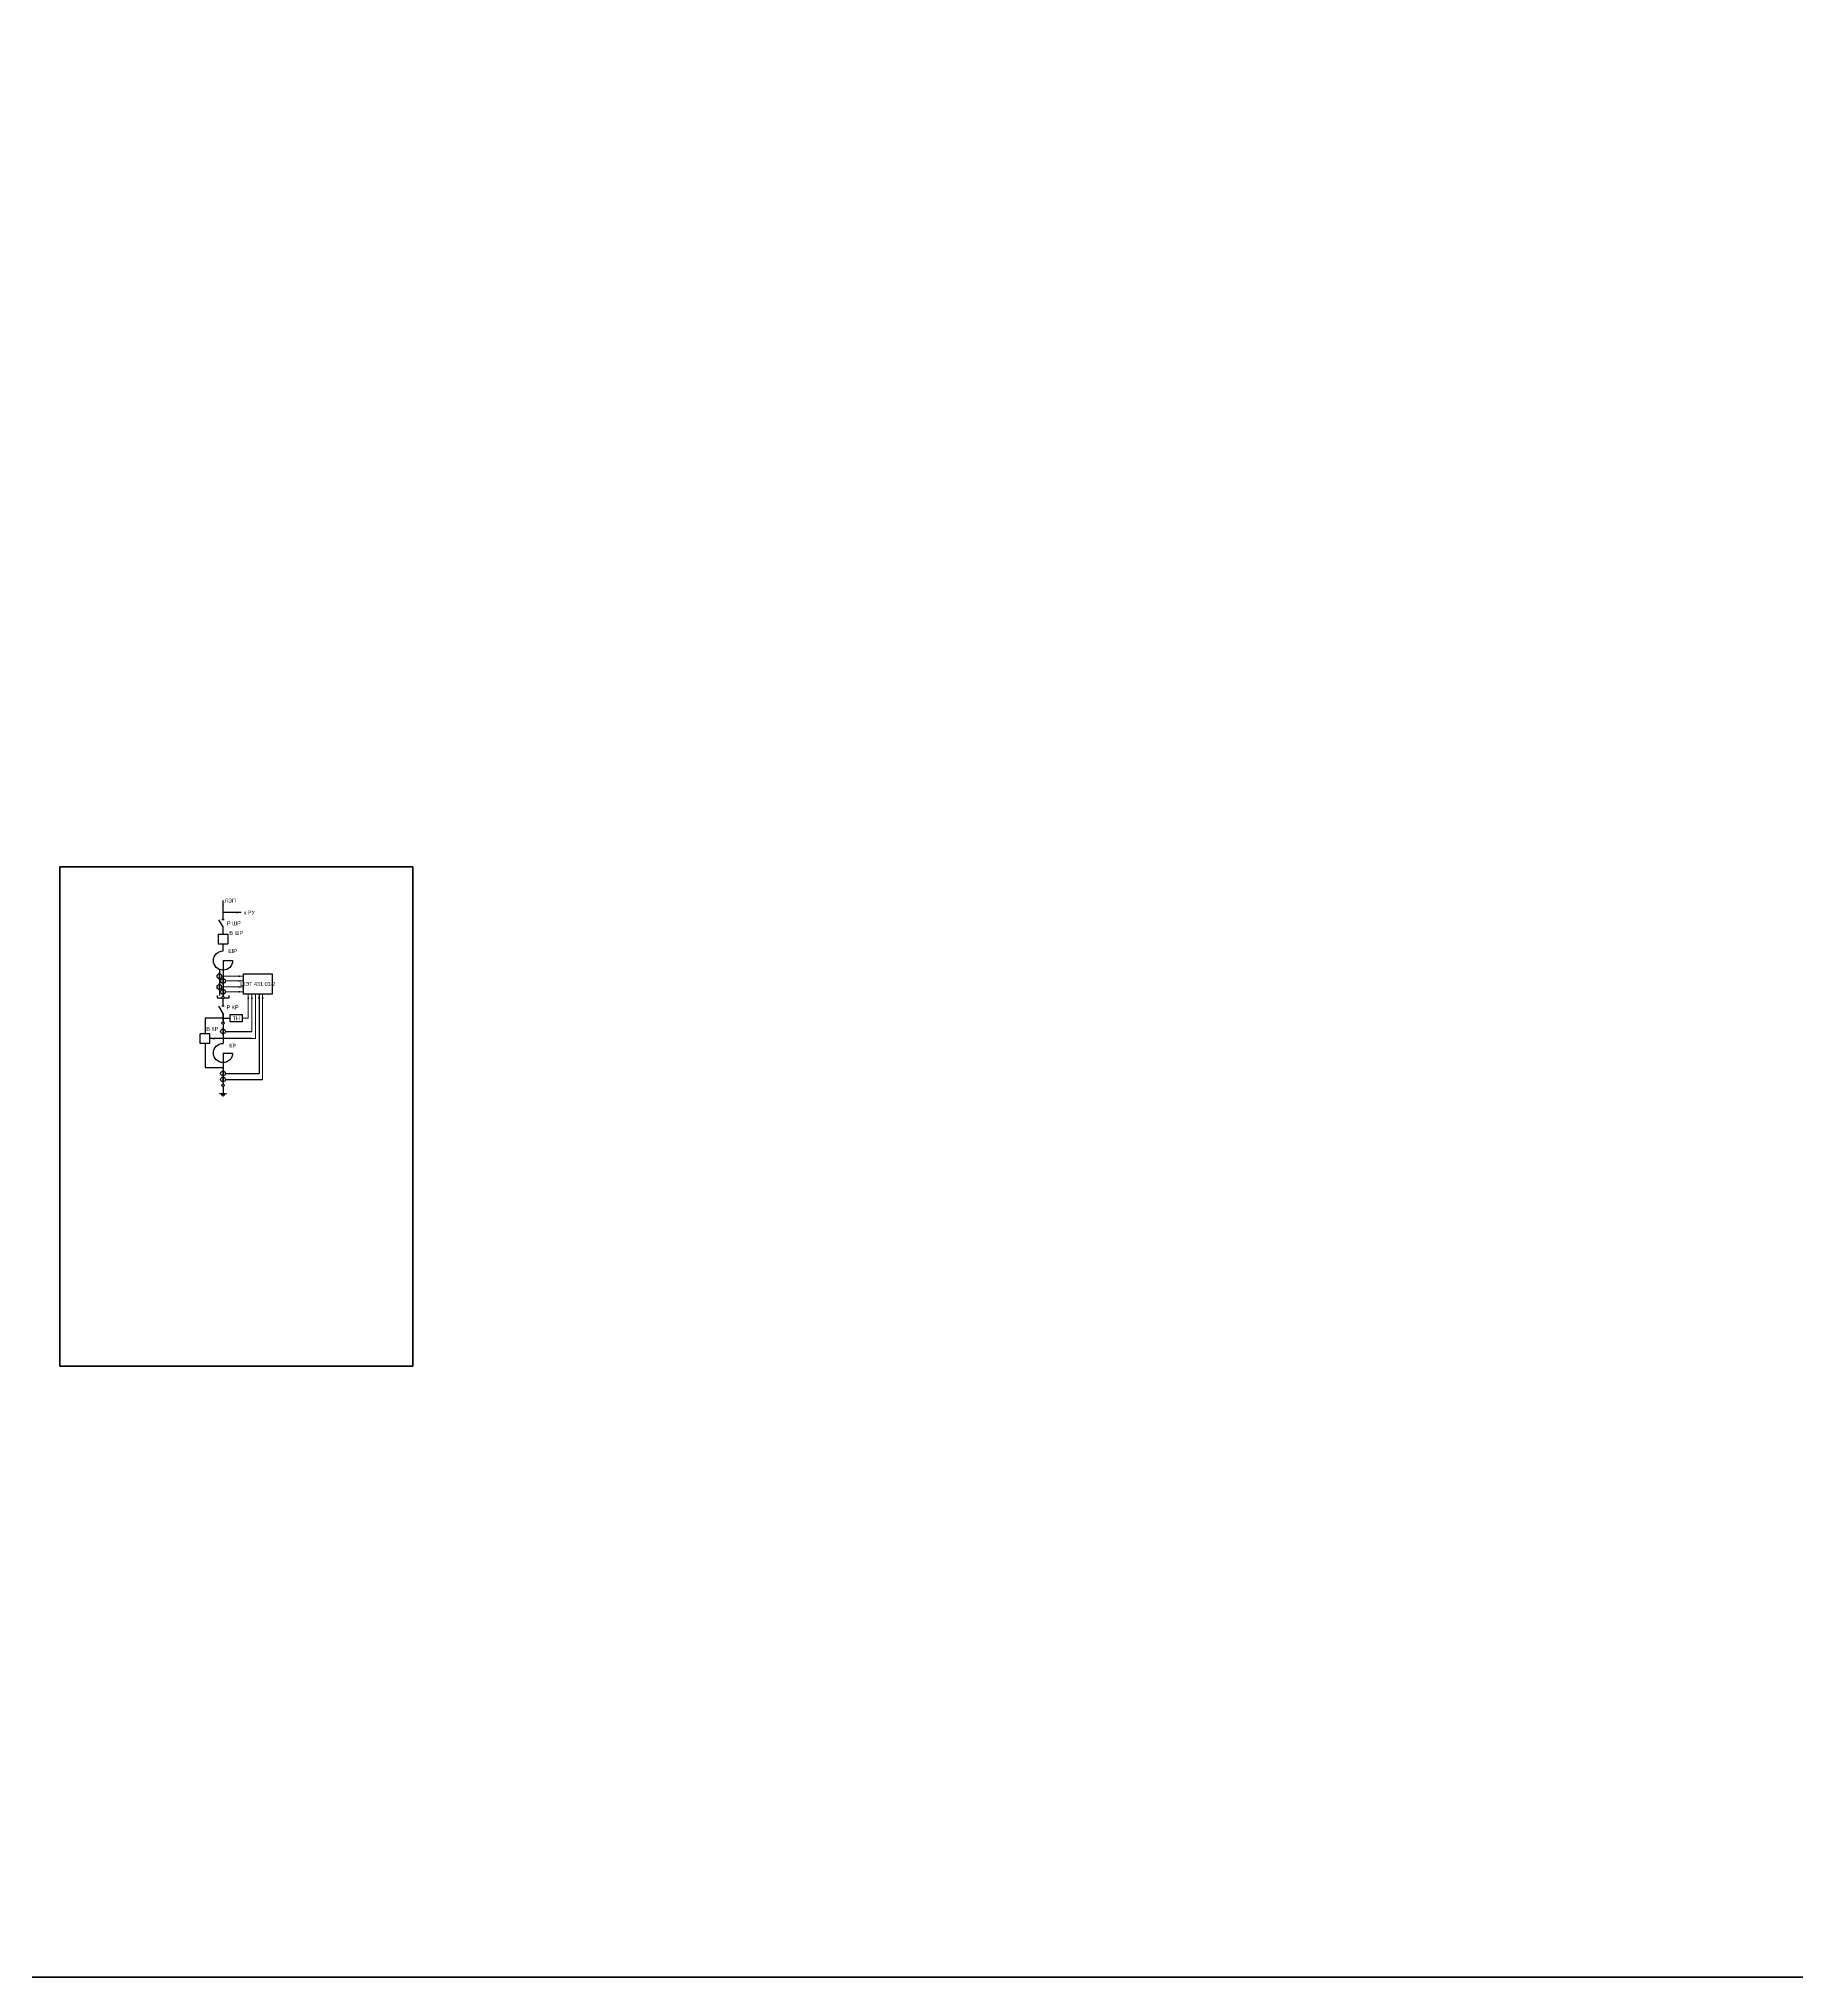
# Model space of a CAD drawing. Header units: millimetres. Extents: x 25558 to 49929, y 1902 to 19390.
# Drawn here: x 31466 to 32930, y 1902 to 3517 of the extents above; entities that cross this region are included whole.
import ezdxf
from ezdxf.enums import TextEntityAlignment as Align

# ---------------------------------------------------------------- set-up
doc = ezdxf.new("R2010")
doc.units = ezdxf.units.MM
doc.layers.add('Основная', color=7, linetype='Continuous', lineweight=30)
doc.layers.add('Тонкая', color=7, linetype='Continuous', lineweight=5)
doc.styles.add('Narrow', font='ARIALN.TTF')
doc.styles.add('Вывод', font='tahoma.ttf', dxfattribs={"height": 2.5})
doc.styles.add('Компонент', font='ARIALN.TTF', dxfattribs={"height": 3.5})

# ---------------------------------------------------------------- blocks, each defined once
blk = doc.blocks.new('*U23')
at = {"color": 0}
blk.add_line((0, 0), (6, 3.4), dxfattribs=at)
blk = doc.blocks.new('*U11')
at = {"color": 0}
blk.add_line((0, -1), (0, 1), dxfattribs=at)
blk = doc.blocks.new('*U34')
at = {"color": 0}
for p, q in [((0, 3), (0, 9)), ((0, -9), (0, -3))]:
    blk.add_line(p, q, dxfattribs=at)
at = {"color": 0, "ltscale": 0.25, "rotation": 89.99999999999999}
for name, p in [('*U23', (0, -3)), ('*U11', (0, 3))]:
    blk.add_blockref(name, p, dxfattribs=at)
at = {"layer": 'Основная'}
for tag, height, style, p in [('ОУ', 3.5, 'Компонент', (-12, 0)), ('В1', 2.5, 'Вывод', (2, 7)), ('В2', 2.5, 'Вывод', (2, -7))]:
    blk.add_attdef(tag, text='', height=height, dxfattribs=dict(at, style=style)).set_placement(p, align=Align.MIDDLE_CENTER)
blk = doc.blocks.new('*U27')
at = {"ltscale": 0.35}
for q in [(-8, 0), (0, -8)]:
    blk.add_line((0, 0), q, dxfattribs=at)
blk.add_arc((0, 0), 8, 180, 90, dxfattribs=at)
at = {"layer": 'Основная', "style": 'Компонент'}
blk.add_attdef('ОУ', text='', height=3.5, dxfattribs=at).set_placement((-17, 0), align=Align.MIDDLE_CENTER)
blk = doc.blocks.new('*U28')
at = {"color": 0}
for p, q in [((0, 0), (-8, 0)), ((-8, -8), (-8, 0)), ((0, -8), (0, 0)), ((0, -8), (-8, -8))]:
    blk.add_line(p, q, dxfattribs=at)
at = {"layer": 'Основная', "style": 'Компонент'}
blk.add_attdef('ОУ', text='', height=3.5, dxfattribs=at).set_placement((-15, -3), align=Align.MIDDLE_CENTER)
blk = doc.blocks.new('*U25')
at = {"color": 0}
for p, q in [((3, 0), (-3, 0)), ((0, 3), (0, 0)), ((1.5, -1), (-1.5, -1)), ((0.5, -2), (-0.5, -2))]:
    blk.add_line(p, q, dxfattribs=at)
blk = doc.blocks.new('*U38')
at = {"ltscale": 0.35}
for q in [(-8, 0), (0, -8)]:
    blk.add_line((0, 0), q, dxfattribs=at)
blk.add_arc((0, 0), 8, 180, 90, dxfattribs=at)
at = {"layer": 'Основная', "style": 'Компонент'}
blk.add_attdef('ОУ', text='', height=3.5, dxfattribs=at).set_placement((-17, 0), align=Align.MIDDLE_CENTER)
blk = doc.blocks.new('*U26')
at = {"ltscale": 0.25}
blk.add_circle((0, 0), 2, dxfattribs=at)
at = {"layer": 'Основная', "color": 0, "lineweight": 50}
blk.add_line((0, -3), (0, 3), dxfattribs=at)
at = {"layer": 'Основная', "style": 'Компонент'}
blk.add_attdef('ОУ', text='', height=3.5, dxfattribs=at).set_placement((-6, 0), align=Align.MIDDLE_CENTER)
blk = doc.blocks.new('*U37')
at = {"ltscale": 0.25}
blk.add_circle((0, 0), 2, dxfattribs=at)
at = {"layer": 'Основная', "color": 0, "lineweight": 50}
blk.add_line((0, -3), (0, 3), dxfattribs=at)
at = {"layer": 'Основная', "style": 'Компонент'}
blk.add_attdef('ОУ', text='', height=3.5, dxfattribs=at).set_placement((-6, 0), align=Align.MIDDLE_CENTER)

msp = doc.modelspace()

# ---------------------------------------------------------------- linework, layer by layer
for p, q in [((31649, 2721), (31649, 2655)), ((31643, 2684), (31608, 2684)), ((31621, 2690), (31643, 2690)), ((31621, 2655), (31649, 2655)), ((31621, 2650), (31652, 2650))]:
    msp.add_line(p, q)
at = {"layer": 'Основная'}
for p, q in [((31619, 2789), (31619, 2799)), ((31634, 2789), (31619, 2789)), ((31616, 2741), (31616, 2738)), ((31616, 2734), (31616, 2729)), ((31616, 2732), (31616, 2729)), ((31616, 2725), (31616, 2720))]:
    msp.add_line(p, q, dxfattribs=at)
at = {"layer": 'Основная', "ltscale": 0.25, "const_width": 0.6}
for points in [[(31618.7, 2789, 1), (31619.3, 2789, 1)], [(31619.3, 2701, 1), (31618.7, 2701, 1)], [(31619.3, 2660, 1), (31618.7, 2660, 1)]]:
    msp.add_lwpolyline(points, format="xyb", close=True, dxfattribs=at)
at = {"layer": 'Основная'}
for points in [[(31619, 2757), (31619, 2763)], [(31619, 2741), (31619, 2735)], [(31619, 2730), (31619, 2719)], [(31614, 2720), (31614, 2718), (31618, 2718)], [(31620, 2718), (31624, 2718), (31624, 2720)], [(31619, 2701), (31604, 2701), (31604, 2688)], [(31619, 2705), (31619, 2698)], [(31619, 2701), (31625, 2701)], [(31619, 2696), (31619, 2680)], [(31604, 2680), (31604, 2660), (31619, 2660)], [(31619, 2664), (31619, 2646)], [(31619, 2644), (31619, 2641)]]:
    msp.add_lwpolyline(points, dxfattribs=at)
for points in [[(31636, 2738), (31660, 2738), (31660, 2721), (31636, 2721)], [(31625, 2704), (31635, 2704), (31635, 2698), (31625, 2698)]]:
    msp.add_lwpolyline(points, close=True, dxfattribs=at)
for centre in [(31619, 2718), (31619, 2697), (31619, 2645)]:
    msp.add_circle(centre, 1, dxfattribs=at)
at = {"layer": 'Тонкая'}
for p, q in [((31618, 2736), (31636, 2736)), ((31621, 2732), (31636, 2732)), ((31618, 2727), (31636, 2727)), ((31621, 2723), (31636, 2723)), ((31640, 2701), (31640, 2721)), ((31643, 2690), (31643, 2721)), ((31646, 2684), (31646, 2721)), ((31652, 2721), (31652, 2650)), ((31635, 2701), (31640, 2701)), ((31643, 2684), (31646, 2684))]:
    msp.add_line(p, q, dxfattribs=at)
at = {"layer": 'Тонкая', "lineweight": 50}
msp.add_lwpolyline([(25708, 5132), (36985, 5132), (36985, 1902), (25708, 1902)], close=True, dxfattribs=at)
at = {"layer": 'Тонкая', "color": 3, "lineweight": 50}
msp.add_lwpolyline([(31777, 2827), (31777, 2411.2), (31483, 2411.2), (31483, 2827)], close=True, dxfattribs=at)
at = {"layer": 'Тонкая', "ltscale": 0.3}
for points in [[(31619, 2799, 0, 1.5, 0), (31619, 2795, 0, 0, 0)], [(31634, 2789, 0, 1.5, 0), (31630, 2789, 0, 0, 0)], [(31636, 2736, 0, 1.5, 0), (31632, 2736, 0, 0, 0)], [(31636, 2732, 0, 1.5, 0), (31632, 2732, 0, 0, 0)], [(31636, 2727, 0, 1.5, 0), (31632, 2727, 0, 0, 0)], [(31636, 2723, 0, 1.5, 0), (31632, 2723, 0, 0, 0)], [(31640, 2721, 0, 1.5, 0), (31640, 2717, 0, 0, 0)], [(31643, 2721, 0, 1.5, 0), (31643, 2717, 0, 0, 0)], [(31649, 2721, 0, 1.5, 0), (31649, 2717, 0, 0, 0)], [(31652, 2721, 0, 1.5, 0), (31652, 2717, 0, 0, 0)], [(31608, 2684, 0, 1.5, 0), (31612, 2684, 0, 0, 0)]]:
    msp.add_lwpolyline(points, format="xyseb", dxfattribs=at)

# ---------------------------------------------------------------- block references
at = {"layer": 'Основная'}
for name, p in [('*U34', (31619, 2780)), ('*U34', (31619, 2708)), ('*U28', (31608, 2688)), ('*U26', (31619, 2690)), ('*U37', (31619, 2655)), ('*U37', (31619, 2650)), ('*U25', (31619, 2638))]:
    msp.add_blockref(name, p, dxfattribs=at)
at = {"layer": 'Основная', "ltscale": 0.25, "rotation": 180}
msp.add_blockref('*U28', (31615, 2763), dxfattribs=at)
at = {"layer": 'Основная', "ltscale": 0.35, "xscale": -1}
msp.add_blockref('*U27', (31619, 2749), dxfattribs=at)
at = {"layer": 'Основная', "ltscale": 0.25}
for p in [(31616, 2736), (31616, 2727), (31619, 2732), (31619, 2723)]:
    msp.add_blockref('*U26', p, dxfattribs=at)
at = {"layer": 'Основная', "xscale": -1}
msp.add_blockref('*U38', (31619, 2672), dxfattribs=at)

# ---------------------------------------------------------------- texts
at = {"layer": 'Основная', "char_height": 3.3, "attachment_point": 5, "style": 'Narrow'}
for s, insert, width in [('\\pxi-3,l3,t3;ЛЭП', (31625, 2799), 21.849), ('\\pxi-3,l3,t3;Р ШР', (31628, 2780), 21.849), ('\\pxi-3,l3,t3;к РУ', (31641, 2789), 21.849), ('\\pxi-3,l3,t3;В ШР', (31630, 2772), 21.849), ('\\pxi-3,l3,t3;ШР', (31627, 2757), 21.849), ('\\pxqc;ШЭТ 431.03-2', (31648, 2729.5), 24), ('\\pxi-3,l3,t3;Р КР', (31627, 2710), 21.849), ('\\pxqc;ТН', (31630, 2701), 10), ('\\pxi-3,l3,t3;В КР', (31610, 2692), 24), ('\\pxi-3,l3,t3;КР', (31627, 2678), 24)]:
    msp.add_mtext(s, dxfattribs=dict(at, insert=insert, width=width))

doc.saveas('drawing.dxf')
